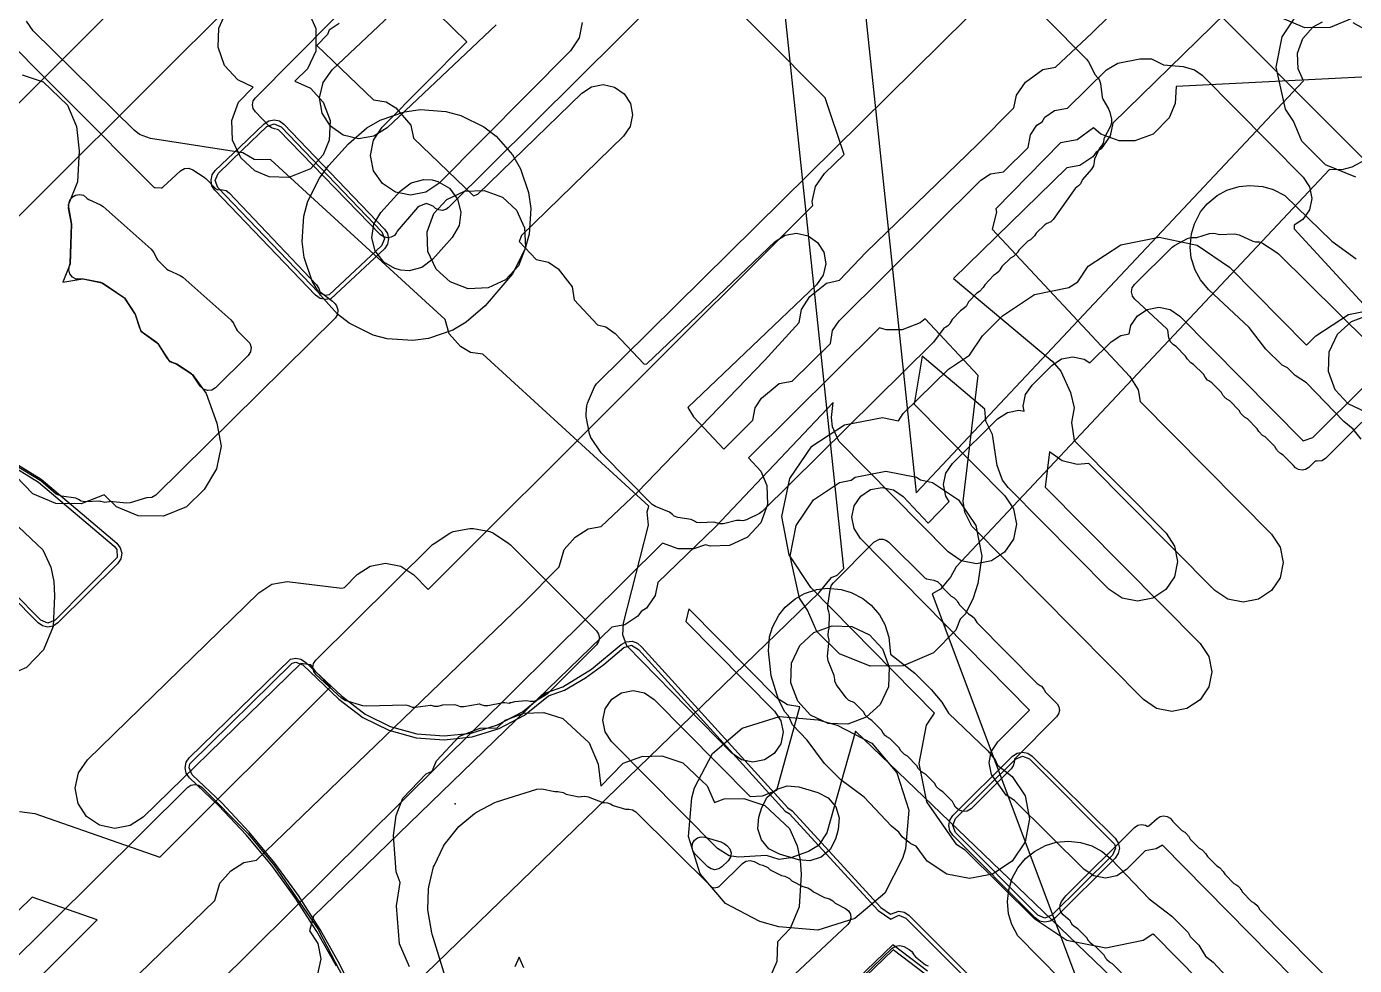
# Model space of a CAD drawing. Header units: metres. Extents: x -2677 to -840, y 169 to 1487.
# Drawn here: x -2362.6 to -2296.2, y 544.2 to 591.2 of the extents above; entities that cross this region are included whole.
import ezdxf

# ---------------------------------------------------------------- set-up
doc = ezdxf.new("R2010")
doc.units = ezdxf.units.M
for name, color, linetype in [('AI_GREENING_ALLOWED_ZONE', 4, 'Continuous'), ('AI_GREENING_EXCLUSIONS', 1, 'Continuous'), ('AI_GREENING_LAWN', 82, 'Continuous'), ('AI_GREENING_REJECTED', 6, 'Continuous')]:
    doc.layers.add(name, color=color, linetype=linetype)

msp = doc.modelspace()

# ---------------------------------------------------------------- linework, layer by layer
at = {"layer": 'AI_GREENING_ALLOWED_ZONE'}
msp.add_lwpolyline([(-2359.958, 578.591), (-2360.168, 578.601), (-2360.355, 578.696), (-2360.486, 578.86), (-2360.539, 579.063), (-2360.504, 579.27), (-2360.484, 579.318), (-2360.467, 579.402), (-2360.404, 581.323), (-2360.407, 581.376), (-2360.548, 582.155), (-2360.519, 582.432), (-2360.479, 582.531), (-2360.367, 582.698), (-2360.199, 582.807), (-2360.002, 582.842), (-2359.806, 582.796), (-2359.645, 582.677), (-2359.612, 582.641), (-2359.529, 582.581), (-2358.942, 582.318), (-2358.815, 582.236), (-2356.406, 580.098), (-2356.285, 579.935), (-2356.149, 579.643), (-2356.099, 579.573), (-2355.622, 579.096), (-2355.548, 579.045), (-2354.956, 578.78), (-2354.828, 578.697), (-2352.419, 576.56), (-2352.298, 576.397), (-2352.162, 576.105), (-2352.113, 576.035), (-2351.636, 575.558), (-2351.621, 575.547), (-2351.472, 575.388), (-2351.406, 575.18), (-2351.435, 574.964), (-2351.553, 574.78), (-2353.188, 573.163), (-2353.373, 573.047), (-2353.589, 573.021), (-2353.796, 573.089), (-2353.955, 573.239), (-2354.323, 573.787), (-2354.391, 573.855), (-2355.128, 574.347), (-2355.193, 574.378), (-2355.315, 574.415), (-2355.471, 574.495), (-2355.59, 574.623), (-2356.054, 575.345), (-2356.118, 575.412), (-2356.799, 575.901), (-2356.911, 576.012), (-2356.983, 576.153), (-2357.199, 576.82), (-2357.229, 576.882), (-2357.722, 577.62), (-2357.79, 577.688), (-2358.846, 578.393), (-2358.935, 578.43), (-2359.796, 578.602), (-2359.884, 578.603), (-2359.958, 578.591)], close=True, dxfattribs=at)
at = {"layer": 'AI_GREENING_EXCLUSIONS'}
for points in [[(-2323.15, 615.359), (-2318.131, 567.909), (-2298.755, 588.534), (-2299.01, 589.133), (-2299.048, 589.912), (-2298.784, 590.647), (-2298.26, 591.225), (-2297.802, 591.479)], [(-2323.15, 615.359), (-2318.131, 567.909), (-2298.755, 588.534), (-2299.01, 589.133), (-2299.048, 589.912), (-2298.784, 590.647), (-2298.26, 591.225), (-2297.802, 591.479)], [(-2377.737, 509.315), (-2350.93, 535.801), (-2350.266, 536.635), (-2349.939, 536.794), (-2347.929, 538.759), (-2347.764, 539.082), (-2346.918, 539.727), (-2322.991, 562.917), (-2322.371, 563.657), (-2322.091, 563.789), (-2321.752, 564.118), (-2327.109, 614.761)], [(-2377.737, 509.315), (-2350.93, 535.801), (-2350.266, 536.635), (-2349.939, 536.794), (-2347.929, 538.759), (-2347.764, 539.082), (-2346.918, 539.727), (-2322.991, 562.917), (-2322.371, 563.657), (-2322.091, 563.789), (-2321.752, 564.118), (-2327.109, 614.761)], [(-2359.711, 541.207), (-2353.228, 547.491), (-2352.971, 548.363), (-2352.433, 548.98), (-2351.78, 549.402), (-2351.134, 549.521), (-2337.815, 562.361), (-2335.995, 564.194), (-2335.738, 565.067), (-2335.2, 565.683), (-2334.546, 566.106), (-2333.9, 566.225), (-2332.071, 567.929), (-2325.723, 574.526), (-2323.981, 576.433), (-2323.869, 577.078), (-2323.453, 577.737), (-2322.612, 578.403), (-2321.972, 578.548), (-2320.632, 579.956), (-2315.053, 585.335), (-2313.24, 587.175), (-2313.104, 587.815), (-2312.663, 588.459), (-2311.798, 589.092), (-2311.153, 589.213), (-2309.329, 590.924), (-2296.069, 603.943)], [(-2293.427, 600.932), (-2308.296, 586.412), (-2308.43, 585.768), (-2308.87, 585.123), (-2309.126, 584.955), (-2309.287, 584.719), (-2309.939, 584.29), (-2310.598, 584.164), (-2316.259, 578.636), (-2311.324, 574.489), (-2310.898, 573.991), (-2310.404, 572.922), (-2310.23, 572.162), (-2310.356, 571.42), (-2310.22, 570.521), (-2305.626, 565.887), (-2305.195, 565.236), (-2305.046, 564.47), (-2305.202, 563.705), (-2305.638, 563.058), (-2306.289, 562.628), (-2307.055, 562.479), (-2307.819, 562.634), (-2308.466, 563.071), (-2313.521, 568.169), (-2313.813, 568.544), (-2314.078, 569.278), (-2314.311, 570.823), (-2314.651, 571.494), (-2314.696, 572.098), (-2317.837, 574.737), (-2318.234, 572.342), (-2313.69, 567.759), (-2313.26, 567.108), (-2313.111, 566.342), (-2313.266, 565.578), (-2313.703, 564.931), (-2314.353, 564.5), (-2315.119, 564.351), (-2315.884, 564.506), (-2316.531, 564.943), (-2322.001, 570.497), (-2322.323, 571.208), (-2322.375, 571.669), (-2322.276, 572.419), (-2328.196, 566.186), (-2331.054, 563.413), (-2331.191, 562.769), (-2331.633, 562.126), (-2331.89, 561.959), (-2332.052, 561.723), (-2332.706, 561.297), (-2333.364, 561.174), (-2348.287, 546.709), (-2348.485, 545.976), (-2348.072, 545.34), (-2347.93, 544.573), (-2348.092, 543.81)], [(-2374.116, 576.375), (-2354.938, 595.496)], [(-2374.116, 576.375), (-2354.938, 595.496)], [(-2362.999, 551.956), (-2362.227, 551.848), (-2355.976, 549.672), (-2347.441, 558.19), (-2348.178, 558.939), (-2348.416, 559.3), (-2348.919, 559.363), (-2356.813, 551.67), (-2357.467, 551.245), (-2358.234, 551.102), (-2358.998, 551.264), (-2359.641, 551.706), (-2360.066, 552.36), (-2360.208, 553.128), (-2360.046, 553.891), (-2359.605, 554.534), (-2351.022, 562.899), (-2350.368, 563.324), (-2349.601, 563.467), (-2346.879, 563.139), (-2346.746, 563.166), (-2346.097, 563.808), (-2345.448, 564.239), (-2344.681, 564.389), (-2343.916, 564.233), (-2343.27, 563.798), (-2342.549, 563.072), (-2323.297, 582.287), (-2323.332, 582.48), (-2323.168, 583.243), (-2322.725, 583.885), (-2321.74, 584.841), (-2322.684, 587.669), (-2328.973, 594.012)], [(-2339.148, 591.337), (-2344.611, 586.17), (-2345.272, 585.755), (-2346.041, 585.624), (-2346.802, 585.798), (-2347.439, 586.249), (-2347.854, 586.91), (-2347.985, 587.679), (-2347.811, 588.44), (-2347.36, 589.076), (-2342.433, 593.736)], [(-2351.862, 592.915), (-2371.286, 573.549)], [(-2351.862, 592.915), (-2371.286, 573.549)], [(-2334.842, 591.446), (-2334.992, 590.68), (-2335.423, 590.03), (-2342.015, 583.389), (-2342.662, 582.953), (-2343.427, 582.798), (-2344.193, 582.948), (-2344.844, 583.379), (-2345.28, 584.026), (-2345.435, 584.791), (-2345.285, 585.557), (-2344.854, 586.207), (-2340.613, 590.479), (-2342.736, 592.546)], [(-2306.64, 542.015), (-2321.171, 555.967), (-2322.594, 550.88), (-2323.014, 550.243), (-2323.518, 549.945), (-2324.399, 549.635), (-2324.978, 549.553), (-2325.614, 549.749), (-2327.021, 549.659), (-2327.493, 549.738), (-2328.079, 550.104), (-2333.372, 555.454), (-2333.695, 555.942), (-2333.806, 556.517), (-2333.689, 557.09), (-2333.361, 557.575), (-2332.873, 557.898), (-2332.298, 558.009), (-2331.725, 557.892), (-2331.24, 557.564), (-2326.429, 552.701), (-2325.815, 552.743), (-2325.108, 553.022), (-2323.946, 557.184), (-2324.577, 557.289), (-2325.062, 557.616), (-2329.499, 562.091), (-2329.662, 561.455), (-2325.226, 556.981), (-2324.903, 556.493), (-2324.792, 555.919), (-2324.908, 555.345), (-2325.236, 554.86), (-2325.724, 554.537), (-2326.298, 554.425), (-2326.872, 554.542), (-2327.357, 554.869), (-2332.617, 560.239), (-2332.811, 560.791), (-2332.779, 561.375), (-2331.522, 566.285), (-2331.599, 566.946), (-2331.503, 567.23), (-2339.819, 574.851), (-2340.431, 574.932), (-2340.932, 575.236), (-2341.492, 575.87), (-2341.7, 576.574), (-2350.426, 584.571), (-2351.256, 584.589), (-2351.832, 584.921), (-2356.45, 585.643), (-2357, 585.845), (-2357.271, 586.057), (-2362.318, 591.033), (-2362.646, 591.518)], [(-2348.579, 592.039), (-2348.175, 591.148), (-2348.178, 590.007), (-2348.588, 589.119), (-2349.218, 588.515), (-2348.446, 588.152), (-2347.799, 587.453), (-2347.458, 586.536), (-2347.497, 585.55), (-2347.799, 584.827), (-2348.446, 584.128), (-2349.522, 583.68), (-2350.508, 583.719), (-2351.231, 584.021), (-2351.93, 584.668), (-2352.339, 585.55), (-2352.378, 586.536), (-2352.037, 587.453), (-2351.302, 588.211), (-2352.069, 588.57), (-2352.737, 589.297), (-2353.067, 590.211), (-2353.028, 591.163), (-2352.618, 592.051)], [(-2296.272, 591.452), (-2295.597, 591.067), (-2295.019, 590.543), (-2294.864, 590.213), (-2293.894, 589.209), (-2293.487, 588.591), (-2293.333, 587.826), (-2293.499, 587.022), (-2293.914, 586.41), (-2294.896, 585.421), (-2295.055, 585.096), (-2295.64, 584.579), (-2296.323, 584.201), (-2296.826, 584.064), (-2297.44, 584.093), (-2316.124, 564.203), (-2316.407, 563.678), (-2316.919, 563.089), (-2317.33, 562.841), (-2304.751, 529.313)], [(-2296.272, 591.452), (-2295.597, 591.067), (-2295.019, 590.543), (-2294.864, 590.213), (-2293.894, 589.209), (-2293.487, 588.591), (-2293.333, 587.826), (-2293.499, 587.022), (-2293.914, 586.41), (-2294.896, 585.421), (-2295.055, 585.096), (-2295.64, 584.579), (-2296.323, 584.201), (-2296.826, 584.064), (-2297.44, 584.093), (-2316.124, 564.203), (-2316.407, 563.678), (-2316.919, 563.089), (-2317.33, 562.841), (-2304.751, 529.313)], [(-2296.124, 583.699), (-2297.647, 584.319), (-2298.834, 585.506), (-2299.253, 586.507), (-2299.655, 587.11), (-2300.117, 589.206), (-2299.812, 590.736), (-2298.945, 592.034)], [(-2296.324, 591.65), (-2297.407, 591.197), (-2298.673, 591.181), (-2299.898, 591.693)], [(-2347.004, 591.401), (-2347.513, 591.069), (-2347.594, 590.839), (-2348.127, 590.292), (-2345.285, 587.572), (-2344.656, 587.482), (-2344.162, 587.168), (-2343.411, 586.314), (-2343.281, 585.654), (-2340.274, 582.777), (-2340.06, 582.848), (-2334.866, 587.911), (-2334.375, 588.229), (-2333.799, 588.336), (-2333.227, 588.215), (-2332.745, 587.883), (-2332.426, 587.393), (-2332.319, 586.817), (-2332.44, 586.245), (-2332.772, 585.762), (-2337.888, 580.776), (-2337.997, 580.483), (-2337.145, 579.576), (-2336.522, 579.453), (-2336.046, 579.113), (-2335.341, 578.221), (-2335.245, 577.556), (-2334.076, 576.311), (-2333.653, 576.211), (-2333.185, 575.875), (-2331.739, 574.337), (-2331.611, 574.362), (-2325.183, 580.488), (-2324.689, 580.802), (-2324.112, 580.902), (-2323.541, 580.774), (-2323.062, 580.437), (-2322.749, 579.943), (-2322.649, 579.366), (-2322.777, 578.795), (-2323.113, 578.316), (-2329.552, 572.18), (-2329.273, 571.715), (-2327.751, 570.095), (-2326.297, 571.536), (-2326.191, 572.163), (-2325.864, 572.648), (-2324.99, 573.376), (-2324.328, 573.489), (-2322.42, 575.381), (-2322.317, 576.026), (-2321.99, 576.511), (-2314.89, 583.55), (-2314.402, 583.873), (-2313.757, 583.971), (-2312.52, 585.197), (-2312.414, 585.823), (-2312.087, 586.309), (-2311.832, 586.477), (-2311.691, 586.7), (-2311.213, 587.037), (-2310.55, 587.15), (-2308.599, 589.084), (-2308.034, 589.411), (-2306.938, 589.627), (-2306.353, 589.619), (-2305.755, 589.328), (-2304.761, 589.241), (-2304.199, 589.077), (-2303.826, 588.803), (-2298.771, 583.704), (-2298.448, 583.216), (-2298.336, 582.642), (-2298.453, 582.068), (-2298.78, 581.583), (-2299.213, 581.297), (-2299.215, 581.116), (-2294.405, 575.898)], [(-2362.87, 588.826), (-2361.82, 588.474), (-2360.596, 587.315), (-2360.149, 586.24), (-2360.016, 585.023), (-2360.093, 583.478), (-2360.574, 582.297), (-2360.403, 581.35), (-2360.468, 579.358), (-2360.832, 578.448), (-2359.84, 578.61), (-2358.887, 578.421), (-2357.749, 577.661), (-2357.21, 576.853), (-2356.932, 575.997), (-2356.079, 575.385), (-2355.49, 574.469), (-2355.158, 574.367), (-2354.35, 573.828), (-2353.668, 572.877), (-2353.132, 571.395), (-2352.905, 570.247), (-2353.135, 569.099), (-2353.764, 568.063), (-2354.638, 567.21), (-2355.799, 566.741), (-2357.065, 566.757), (-2358.148, 567.21), (-2358.768, 567.81), (-2359.917, 567.346), (-2361.183, 567.362), (-2362.33, 567.858), (-2363.183, 568.732)], [(-2286.572, 589.174), (-2305.122, 588.244), (-2305.161, 587.391), (-2305.463, 586.668), (-2306.269, 585.862), (-2307.186, 585.521), (-2307.978, 585.521), (-2308.895, 585.862), (-2309.258, 586.174), (-2310.065, 585.573), (-2310.909, 585.426), (-2314.135, 582.118), (-2314.105, 581.95), (-2314.325, 581.106), (-2307.43, 573.726), (-2307.02, 573.064), (-2306.922, 572.467), (-2300.34, 565.834), (-2299.909, 565.184), (-2299.76, 564.418), (-2299.915, 563.653), (-2300.352, 563.006), (-2301.002, 562.575), (-2301.768, 562.426), (-2302.533, 562.582), (-2303.18, 563.018), (-2309.484, 569.376), (-2310.073, 569.326), (-2310.832, 569.505), (-2311.461, 569.957), (-2311.672, 568.192), (-2303.914, 560.368), (-2303.483, 559.717), (-2303.335, 558.951), (-2303.49, 558.186), (-2303.926, 557.539), (-2304.577, 557.109), (-2305.343, 556.96), (-2306.108, 557.115), (-2306.755, 557.551), (-2315.345, 566.234), (-2315.698, 566.93), (-2315.772, 567.479), (-2315.032, 573.778), (-2317.672, 576.605), (-2317.922, 576.406), (-2318.839, 576.065), (-2319.631, 576.065), (-2319.964, 576.162), (-2326.519, 569.661), (-2325.907, 568.992), (-2325.61, 568.268), (-2325.574, 567.316), (-2325.908, 566.403), (-2326.578, 565.678), (-2327.468, 565.272), (-2328.42, 565.236), (-2328.676, 565.301), (-2329.25, 565.103), (-2330.042, 565.103), (-2330.826, 565.388), (-2356.875, 539.55)], [(-2295.861, 570.592), (-2296.255, 571.083), (-2296.73, 571.468), (-2298.604, 573.416), (-2299.166, 573.777), (-2299.545, 574.156), (-2299.818, 574.291), (-2300.629, 575.101), (-2301.466, 576.176), (-2303.501, 578.083), (-2303.904, 578.563), (-2304.168, 579.045), (-2304.361, 579.662), (-2304.419, 580.199), (-2304.358, 580.865), (-2304.206, 581.375), (-2303.896, 581.961), (-2303.567, 582.367), (-2303.567, 582.367), (-2303.073, 582.78), (-2302.587, 583.045), (-2301.974, 583.236), (-2301.431, 583.295), (-2300.786, 583.236), (-2300.259, 583.081), (-2299.688, 582.78), (-2297.33, 580.5), (-2296.111, 579.619)], [(-2298.352, 537.782), (-2306.203, 545.757), (-2306.28, 545.809), (-2306.763, 545.491), (-2308.646, 545.112), (-2310.59, 545.495), (-2312.188, 546.559), (-2315.674, 550.01), (-2316.094, 550.287), (-2317.591, 552.442), (-2317.981, 554.354), (-2317.61, 556.269), (-2317.214, 556.872), (-2323.409, 563.166), (-2324.481, 564.796), (-2324.846, 566.713), (-2324.45, 568.623), (-2323.354, 570.237), (-2321.723, 571.308), (-2319.807, 571.673), (-2319.017, 571.51), (-2319.017, 571.51), (-2318.775, 571.866), (-2316.513, 574.099), (-2315.462, 574.792), (-2314.811, 575.766), (-2313.808, 576.771), (-2312.214, 577.83), (-2310.497, 578.174), (-2310.045, 578.472), (-2309.516, 579.251), (-2307.887, 580.325), (-2305.971, 580.693), (-2304.061, 580.3), (-2302.446, 579.205), (-2298.59, 575.299), (-2298.13, 575.756), (-2296.503, 576.833), (-2294.588, 577.205)], [(-2293.85, 538.126), (-2305.803, 550.27), (-2306.116, 550.077), (-2306.673, 549.986), (-2307.612, 549.05), (-2308.09, 548.729), (-2308.663, 548.612), (-2309.238, 548.724), (-2309.726, 549.046), (-2313.212, 552.497), (-2313.632, 552.774), (-2314.368, 553.807), (-2314.481, 554.381), (-2314.37, 554.946), (-2314.047, 555.434), (-2312.453, 557.025), (-2320.915, 565.621), (-2321.237, 566.11), (-2321.346, 566.685), (-2321.227, 567.258), (-2320.898, 567.742), (-2320.409, 568.064), (-2319.834, 568.173), (-2319.261, 568.055), (-2318.777, 567.726), (-2318.777, 567.726), (-2317.522, 566.381), (-2316.471, 567.469), (-2316.652, 567.743), (-2316.762, 568.318), (-2316.644, 568.891), (-2316.316, 569.375), (-2314.054, 571.608), (-2313.565, 571.93), (-2312.991, 572.041), (-2312.721, 571.985), (-2312.771, 572.245), (-2312.653, 572.818), (-2312.333, 573.295), (-2311.349, 574.281), (-2310.86, 574.603), (-2310.297, 574.713), (-2309.723, 574.6), (-2309.439, 574.41), (-2308.374, 575.462), (-2307.886, 575.783), (-2307.471, 575.863), (-2307.386, 576.276), (-2307.058, 576.76), (-2306.569, 577.082), (-2305.994, 577.193), (-2305.421, 577.075), (-2304.937, 576.747), (-2298.769, 570.498), (-2298.282, 570.677), (-2295.666, 573.271)], [(-2363.986, 569.851), (-2361.916, 568.59), (-2358.133, 565.384), (-2357.957, 565.156), (-2357.887, 564.877), (-2357.935, 564.593), (-2358.093, 564.352), (-2361.084, 561.388), (-2361.312, 561.237), (-2361.58, 561.185), (-2361.847, 561.239), (-2362.074, 561.392), (-2364.841, 564.183)], [(-2364.089, 569.68), (-2362.045, 568.438), (-2358.263, 565.231), (-2358.137, 565.069), (-2358.121, 564.666), (-2361.225, 561.53), (-2361.579, 561.385), (-2361.932, 561.533), (-2364.715, 564.34)], [(-2363.05, 566.201), (-2361.826, 565.042), (-2361.44, 564.186), (-2361.285, 563.467), (-2361.246, 562.75), (-2361.323, 561.205), (-2361.793, 560.04), (-2362.648, 559.163), (-2363.799, 558.665)], [(-2347.143, 544.202), (-2348.12, 545.947), (-2349.199, 547.628), (-2350.379, 549.241), (-2351.655, 550.781), (-2353.025, 552.243), (-2354.5, 553.638), (-2354.661, 553.866), (-2354.719, 554.139), (-2354.667, 554.413), (-2354.511, 554.645), (-2349.441, 559.569), (-2349.18, 559.623), (-2348.918, 559.576), (-2348.693, 559.433), (-2346.884, 557.734), (-2345.711, 556.831), (-2344.455, 556.208), (-2343.124, 555.843), (-2341.757, 555.734), (-2340.394, 555.881), (-2339.074, 556.284), (-2337.835, 556.942), (-2336.662, 557.899), (-2335.81, 558.199), (-2334.38, 559.082), (-2332.895, 560.313), (-2332.637, 560.452), (-2332.345, 560.474), (-2332.069, 560.374), (-2331.859, 560.17), (-2324.554, 552.132), (-2324.334, 551.979), (-2319.894, 547.148), (-2319.411, 546.817), (-2318.992, 546.966), (-2318.728, 546.911), (-2318.503, 546.76), (-2303.816, 532.056)], [(-2346.089, 542.479), (-2346.965, 544.294), (-2347.948, 546.05), (-2349.034, 547.741), (-2350.221, 549.364), (-2351.505, 550.913), (-2352.883, 552.384), (-2354.363, 553.783), (-2354.519, 554.141), (-2354.482, 554.337), (-2349.364, 559.385), (-2349.178, 559.423), (-2348.83, 559.288), (-2347.014, 557.581), (-2345.817, 556.66), (-2344.526, 556.02), (-2343.158, 555.645), (-2341.754, 555.533), (-2340.353, 555.684), (-2338.997, 556.099), (-2337.724, 556.775), (-2336.535, 557.744), (-2335.721, 558.019), (-2334.685, 558.649), (-2333.762, 559.311), (-2332.765, 560.161), (-2332.372, 560.276), (-2332.025, 560.058), (-2324.678, 551.971), (-2324.481, 551.844), (-2320.026, 546.996), (-2319.403, 546.57), (-2318.994, 546.766), (-2318.645, 546.619), (-2303.957, 531.915)], [(-2343.493, 544.184), (-2343.991, 545.335), (-2344.136, 547.235), (-2343.947, 548.399), (-2344.152, 548.931), (-2344.28, 550.75), (-2344.15, 551.748), (-2343.811, 552.623), (-2342.651, 553.845), (-2342.351, 553.978), (-2342.14, 554.496), (-2342.14, 554.496), (-2340.98, 555.718), (-2339.95, 556.125), (-2339.094, 556.148), (-2338.693, 556.524), (-2337.762, 556.874), (-2336.768, 556.901), (-2335.819, 556.601), (-2334.494, 555.39), (-2334.047, 554.315), (-2333.917, 553.222), (-2332.789, 554.363), (-2331.858, 554.713), (-2330.864, 554.74), (-2329.814, 554.388), (-2328.59, 553.229), (-2328.216, 552.402), (-2327.74, 552.581), (-2326.746, 552.608), (-2325.696, 552.256), (-2324.472, 551.097), (-2324.086, 550.241), (-2323.931, 549.522), (-2323.892, 548.805), (-2323.986, 547.179), (-2324.439, 546.095), (-2325.076, 545.436), (-2325.109, 544.442), (-2325.607, 543.291)], [(-2310.891, 543.546), (-2313.039, 545.723), (-2313.342, 546.295), (-2313.504, 546.835), (-2313.563, 547.444), (-2313.501, 548.037), (-2313.324, 548.609), (-2313.039, 549.134), (-2312.659, 549.591), (-2312.216, 549.953), (-2312.216, 549.953), (-2311.664, 550.246), (-2311.117, 550.409), (-2310.502, 550.468), (-2309.914, 550.406), (-2309.336, 550.226), (-2308.818, 549.944), (-2308.367, 549.569), (-2306.475, 547.58), (-2305.333, 546.711), (-2304.523, 545.901), (-2304.415, 545.692), (-2303.99, 545.267), (-2303.647, 544.712), (-2303.274, 544.408), (-2301.91, 542.953)], [(-2385.62, 520.086), (-2359.122, 546.532), (-2362.374, 547.664), (-2370.071, 540.162)], [(-2317.556, 543.958), (-2319.298, 545.283), (-2326.917, 537.943)], [(-2317.686, 543.805), (-2319.278, 545.025), (-2326.665, 537.908)], [(-2337.762, 544.126), (-2338.004, 544.663), (-2338.221, 544.184)]]:
    msp.add_lwpolyline(points, dxfattribs=at)
for points in [[(-2348.57, 582.504), (-2347.992, 583.66), (-2347.531, 584.265), (-2346.543, 585.366), (-2345.627, 586.165), (-2344.949, 586.564), (-2343.742, 586.974), (-2342.937, 587.085), (-2341.666, 586.994), (-2340.908, 586.793), (-2339.763, 586.219), (-2339.151, 585.753), (-2338.333, 584.815), (-2337.927, 584.124), (-2337.524, 582.93), (-2337.414, 582.143), (-2337.504, 580.853), (-2337.708, 580.09), (-2338.333, 578.871), (-2339.701, 577.269), (-2340.644, 576.445), (-2341.318, 576.049), (-2342.53, 575.636), (-2343.312, 575.526), (-2344.606, 575.616), (-2345.303, 575.801), (-2346.509, 576.391), (-2347.096, 576.838), (-2347.939, 577.795), (-2348.351, 578.5), (-2348.748, 579.68), (-2348.858, 580.48), (-2348.767, 581.757), (-2348.57, 582.504)], [(-2350.525, 586.527), (-2350.256, 586.575), (-2349.99, 586.516), (-2349.766, 586.359), (-2344.73, 581.102), (-2344.589, 580.886), (-2344.535, 580.618), (-2344.589, 580.35), (-2344.74, 580.123), (-2347.428, 577.622), (-2347.697, 577.575), (-2347.963, 577.634), (-2348.187, 577.79), (-2353.223, 583.047), (-2353.37, 583.277), (-2353.417, 583.546), (-2353.358, 583.813), (-2353.202, 584.037), (-2351.979, 585.209), (-2350.756, 586.38), (-2350.525, 586.527)], [(-2344.874, 580.964), (-2344.735, 580.618), (-2344.882, 580.264), (-2347.5, 577.808), (-2347.692, 577.775), (-2348.043, 577.929), (-2353.079, 583.186), (-2353.218, 583.542), (-2353.064, 583.892), (-2351.84, 585.064), (-2350.617, 586.236), (-2350.261, 586.375), (-2349.91, 586.221), (-2344.874, 580.964)], [(-2342.064, 583.489), (-2341.491, 583.149), (-2341.08, 582.605), (-2340.909, 581.953), (-2340.998, 581.283), (-2341.35, 580.677), (-2342.311, 579.601), (-2342.863, 579.188), (-2343.509, 579.021), (-2343.913, 579.047), (-2344.226, 579.129), (-2344.765, 579.448), (-2345.198, 580.019), (-2345.363, 580.67), (-2345.267, 581.348), (-2344.921, 581.933), (-2343.96, 583.009), (-2343.396, 583.427), (-2342.776, 583.588), (-2342.358, 583.563), (-2342.064, 583.489)], [(-2337.685, 580.181), (-2338.026, 579.264), (-2338.673, 578.565), (-2339.555, 578.156), (-2340.541, 578.117), (-2341.458, 578.458), (-2342.157, 579.105), (-2342.566, 579.987), (-2342.605, 580.973), (-2342.264, 581.89), (-2341.617, 582.589), (-2340.735, 582.998), (-2339.749, 583.037), (-2338.832, 582.696), (-2338.133, 582.049), (-2337.724, 581.167), (-2337.685, 580.181)], [(-2292.614, 573.778), (-2293.023, 572.896), (-2293.722, 572.249), (-2294.639, 571.908), (-2295.625, 571.947), (-2296.507, 572.356), (-2297.154, 573.055), (-2297.495, 573.972), (-2297.456, 574.958), (-2297.047, 575.84), (-2296.348, 576.487), (-2295.431, 576.828), (-2294.445, 576.789), (-2293.563, 576.38), (-2292.916, 575.681), (-2292.575, 574.764), (-2292.614, 573.778)], [(-2318.113, 568.681), (-2317.914, 568.547), (-2317.311, 568.428), (-2316.013, 567.56), (-2315.146, 566.263), (-2314.842, 564.732), (-2315.049, 563.361), (-2315.275, 562.636), (-2315.667, 561.846), (-2315.92, 561.576), (-2316.147, 561.032), (-2317.27, 559.888), (-2318.778, 559.241), (-2320.439, 559.225), (-2321.962, 559.845), (-2323.106, 560.968), (-2323.568, 562.034), (-2323.97, 562.636), (-2324.432, 564.732), (-2324.127, 566.263), (-2323.26, 567.56), (-2321.963, 568.428), (-2321.38, 568.543), (-2321.175, 568.681), (-2319.644, 568.985), (-2318.113, 568.681)], [(-2325.011, 557.551), (-2325.393, 558.745), (-2325.52, 559.997), (-2325.463, 560.694), (-2325.32, 561.181), (-2325.01, 561.777), (-2324.688, 562.179), (-2324.19, 562.6), (-2323.711, 562.866), (-2323.095, 563.062), (-2322.559, 563.124), (-2321.891, 563.065), (-2321.385, 562.918), (-2320.793, 562.609), (-2320.387, 562.284), (-2319.969, 561.79), (-2319.703, 561.308), (-2319.505, 560.678), (-2319.407, 559.828), (-2318.195, 558.868), (-2317.385, 558.058), (-2316.849, 557.427), (-2316.508, 556.881), (-2314.543, 554.986), (-2314.179, 554.546), (-2314.062, 554.273), (-2313.327, 553.711), (-2312.678, 552.736), (-2312.451, 551.588), (-2312.681, 550.44), (-2313.333, 549.468), (-2314.307, 548.819), (-2315.455, 548.592), (-2316.603, 548.822), (-2317.575, 549.474), (-2318.135, 550.21), (-2318.401, 550.325), (-2318.835, 550.686), (-2319, 550.924), (-2319.364, 551.217), (-2320.738, 552.666), (-2321.903, 553.54), (-2322.713, 554.35), (-2323.59, 555.527), (-2324.315, 556.282), (-2324.513, 556.747), (-2324.698, 556.938), (-2325.011, 557.551)], [(-2319.52, 558.196), (-2319.929, 557.314), (-2320.628, 556.667), (-2321.545, 556.326), (-2322.531, 556.365), (-2323.413, 556.774), (-2324.06, 557.473), (-2324.401, 558.39), (-2324.362, 559.376), (-2323.953, 560.258), (-2323.254, 560.905), (-2322.337, 561.246), (-2321.351, 561.207), (-2320.469, 560.798), (-2319.822, 560.099), (-2319.481, 559.182), (-2319.52, 558.196)], [(-2326.836, 556.118), (-2324.977, 556.71), (-2323.033, 556.545), (-2322.081, 556.271), (-2320.35, 555.375), (-2319.092, 553.884), (-2318.5, 552.025), (-2318.665, 550.081), (-2318.806, 549.591), (-2319.702, 547.86), (-2321.193, 546.602), (-2323.052, 546.01), (-2324.996, 546.175), (-2325.948, 546.449), (-2327.679, 547.345), (-2328.937, 548.836), (-2329.529, 550.695), (-2329.364, 552.639), (-2329.223, 553.129), (-2328.327, 554.86), (-2326.836, 556.118)], [(-2312.182, 546.621), (-2316.298, 550.759), (-2316.449, 550.986), (-2316.502, 551.254), (-2316.448, 551.522), (-2316.295, 551.749), (-2313.303, 554.721), (-2313.077, 554.871), (-2312.81, 554.924), (-2312.544, 554.872), (-2312.317, 554.722), (-2308.169, 550.616), (-2308.015, 550.388), (-2307.961, 550.119), (-2308.015, 549.85), (-2308.168, 549.622), (-2311.192, 546.618), (-2311.42, 546.467), (-2311.688, 546.414), (-2311.955, 546.468), (-2312.182, 546.621)], [(-2316.154, 551.607), (-2313.162, 554.579), (-2312.81, 554.724), (-2312.458, 554.58), (-2308.2, 550.311), (-2308.161, 550.119), (-2308.309, 549.764), (-2311.333, 546.76), (-2311.687, 546.614), (-2312.04, 546.762), (-2316.156, 550.9), (-2316.302, 551.254), (-2316.154, 551.607)], [(-2325.144, 553.054), (-2324.586, 553.232), (-2324.003, 553.182), (-2323.053, 552.908), (-2322.533, 552.639), (-2322.156, 552.192), (-2321.978, 551.634), (-2322.028, 551.051), (-2322.169, 550.563), (-2322.438, 550.043), (-2322.885, 549.666), (-2323.443, 549.488), (-2324.026, 549.538), (-2324.976, 549.812), (-2325.496, 550.081), (-2325.873, 550.528), (-2326.051, 551.086), (-2326.001, 551.669), (-2325.86, 552.157), (-2325.591, 552.677), (-2325.144, 553.054)]]:
    msp.add_lwpolyline(points, close=True, dxfattribs=at)
at = {"layer": 'AI_GREENING_LAWN'}
for points in [[(-2322.132, 601.463), (-2341.527, 582.185), (-2341.674, 582.084), (-2341.847, 582.041), (-2342.025, 582.061), (-2342.183, 582.143), (-2342.227, 582.19), (-2342.308, 582.247), (-2342.598, 582.373), (-2342.643, 582.383), (-2342.689, 582.374), (-2342.989, 582.253), (-2343.084, 582.184), (-2344.097, 580.996), (-2344.128, 580.936), (-2344.244, 580.788), (-2344.407, 580.694), (-2344.593, 580.667), (-2344.776, 580.71), (-2344.93, 580.817), (-2350.028, 586.055), (-2350.058, 586.077), (-2350.092, 586.09), (-2350.24, 586.117), (-2350.24, 586.117), (-2350.385, 586.169), (-2350.508, 586.262), (-2351.199, 586.979), (-2351.304, 587.141), (-2351.339, 587.33), (-2351.301, 587.518), (-2351.195, 587.678), (-2329.797, 609.275)], [(-2292.797, 581.676), (-2307.329, 596.23)], [(-2368.952, 595.932), (-2356.292, 583.216), (-2356.256, 583.191), (-2356.214, 583.181), (-2355.91, 583.164), (-2355.863, 583.171), (-2355.822, 583.196), (-2354.942, 584.024), (-2354.752, 584.136), (-2354.532, 584.155), (-2354.325, 584.078), (-2353.762, 583.708), (-2353.677, 583.637), (-2353.185, 583.127), (-2353.149, 583.102), (-2353.107, 583.091), (-2352.84, 583.075), (-2352.659, 583.029), (-2352.507, 582.92), (-2348.14, 578.322), (-2348.028, 578.133), (-2347.991, 578.02), (-2347.974, 577.987), (-2347.948, 577.961), (-2347.331, 577.497), (-2347.213, 577.371), (-2347.145, 577.268), (-2347.067, 577.055), (-2347.091, 576.83), (-2347.212, 576.638), (-2356.171, 567.788), (-2356.375, 567.666), (-2356.611, 567.652), (-2356.616, 567.653), (-2356.653, 567.648), (-2357.463, 567.408), (-2357.648, 567.39), (-2358.482, 567.463), (-2358.518, 567.46), (-2358.539, 567.452), (-2358.737, 567.419), (-2358.931, 567.466), (-2358.947, 567.473), (-2358.984, 567.478), (-2359.728, 567.46), (-2359.908, 567.488), (-2360.048, 567.569), (-2360.187, 567.631), (-2360.903, 567.728), (-2361.161, 567.843), (-2361.928, 568.499), (-2361.962, 568.523), (-2364.043, 569.769)], [(-2311.609, 591.624), (-2309.599, 589.605), (-2309.508, 589.48), (-2309.173, 588.826), (-2309.041, 588.681), (-2309.047, 588.675), (-2308.972, 588.599), (-2308.9, 588.387), (-2308.829, 587.703), (-2308.795, 587.6), (-2308.503, 587.12), (-2308.441, 586.965), (-2308.363, 586.599), (-2308.356, 586.427), (-2308.408, 586.263), (-2308.728, 585.651), (-2308.74, 585.616), (-2308.742, 585.575), (-2308.774, 585.413), (-2308.858, 585.271), (-2308.956, 585.154), (-2309.207, 584.6), (-2309.229, 584.482), (-2309.228, 584.469), (-2309.253, 584.274), (-2309.352, 584.104), (-2309.81, 583.587), (-2309.829, 583.557), (-2309.841, 583.515), (-2309.906, 583.375), (-2310.01, 583.262), (-2310.169, 583.135), (-2311.282, 581.586), (-2311.398, 581.47), (-2311.546, 581.398), (-2311.592, 581.384), (-2311.695, 581.324), (-2312.129, 580.898), (-2312.209, 580.759), (-2312.401, 580.571), (-2312.542, 580.494), (-2312.992, 580.052), (-2313.073, 579.913), (-2313.264, 579.726), (-2313.405, 579.649), (-2313.838, 579.226), (-2313.936, 579.064), (-2313.939, 579.066), (-2313.974, 578.997), (-2314.112, 578.874), (-2314.265, 578.781), (-2314.696, 578.322), (-2314.771, 578.18), (-2314.954, 577.984), (-2315.091, 577.901), (-2315.508, 577.459), (-2315.597, 577.299), (-2315.602, 577.302), (-2315.636, 577.233), (-2315.777, 577.106), (-2315.918, 577.02), (-2316.335, 576.578), (-2316.424, 576.418), (-2316.426, 576.42), (-2316.449, 576.369), (-2316.561, 576.25), (-2316.652, 576.201), (-2316.65, 576.197), (-2316.716, 576.164), (-2316.742, 576.138), (-2317.262, 575.449), (-2317.31, 575.395), (-2325.842, 566.962), (-2325.976, 566.868), (-2326.624, 566.554), (-2326.807, 566.505), (-2326.94, 566.521), (-2327.115, 566.526), (-2327.765, 566.356), (-2327.958, 566.344), (-2328.074, 566.383), (-2328.255, 566.427), (-2328.926, 566.394), (-2329.117, 566.422), (-2329.22, 566.483), (-2329.39, 566.564), (-2330.055, 566.67), (-2330.236, 566.737), (-2330.326, 566.82), (-2330.472, 566.932), (-2331.176, 567.215), (-2331.345, 567.326), (-2333.833, 569.832), (-2333.895, 569.908), (-2334.404, 570.675), (-2334.479, 570.857), (-2334.645, 571.722), (-2334.652, 571.869), (-2334.652, 571.869), (-2334.611, 572.252), (-2334.575, 572.394), (-2334.233, 573.201), (-2334.124, 573.363), (-2315.554, 591.693)], [(-2294.006, 573.238), (-2297.642, 569.622), (-2297.834, 569.503), (-2298.06, 569.481), (-2298.104, 569.487), (-2298.156, 569.482), (-2298.201, 569.455), (-2298.488, 569.179), (-2298.64, 569.079), (-2298.817, 569.04), (-2298.997, 569.067), (-2299.155, 569.156), (-2299.269, 569.294), (-2299.762, 569.793), (-2299.905, 569.876), (-2300.049, 570), (-2300.084, 570.068), (-2300.09, 570.064), (-2300.183, 570.222), (-2300.658, 570.702), (-2300.797, 570.781), (-2300.986, 570.972), (-2301.064, 571.112), (-2301.555, 571.61), (-2301.694, 571.69), (-2301.882, 571.881), (-2301.96, 572.021), (-2302.434, 572.502), (-2302.59, 572.597), (-2302.586, 572.603), (-2302.654, 572.639), (-2302.776, 572.784), (-2302.856, 572.929), (-2303.33, 573.411), (-2303.486, 573.505), (-2303.483, 573.511), (-2303.55, 573.547), (-2303.673, 573.692), (-2303.753, 573.837), (-2304.244, 574.335), (-2304.383, 574.415), (-2304.572, 574.605), (-2304.649, 574.746), (-2305.123, 575.227), (-2305.25, 575.304), (-2305.406, 575.454), (-2305.484, 575.655), (-2305.543, 576.043), (-2305.556, 576.082), (-2305.581, 576.114), (-2307.191, 577.595), (-2307.305, 577.75), (-2307.308, 577.757), (-2307.356, 577.96), (-2307.356, 577.96), (-2307.316, 578.164), (-2307.313, 578.171), (-2307.204, 578.331), (-2305.313, 580.201), (-2305.198, 580.286), (-2304.557, 580.63), (-2304.389, 580.685), (-2304.213, 580.678), (-2304.206, 580.676), (-2304.078, 580.682), (-2303.444, 580.885), (-2303.247, 580.907), (-2303.146, 580.876), (-2303.145, 580.877), (-2302.955, 580.834), (-2302.197, 580.865), (-2301.964, 580.818), (-2301.276, 580.495), (-2301.141, 580.474), (-2301.133, 580.475), (-2300.958, 580.466), (-2300.797, 580.398), (-2300.077, 579.927), (-2299.999, 579.865), (-2294.007, 573.949)], [(-2366.008, 541.842), (-2354.582, 553.166), (-2354.42, 553.274), (-2354.228, 553.311), (-2354.037, 553.273), (-2353.875, 553.164), (-2351.591, 550.865), (-2351.561, 550.832), (-2350.309, 549.323), (-2350.282, 549.286), (-2348.046, 546.026), (-2348.014, 545.974), (-2346.188, 542.459)], [(-2339.615, 536.903), (-2342.351, 545.814), (-2342.365, 545.871), (-2342.365, 545.871), (-2342.559, 546.934), (-2342.567, 547.039), (-2342.536, 548.069), (-2342.522, 548.173), (-2342.277, 549.174), (-2342.241, 549.273), (-2341.786, 550.211), (-2341.731, 550.301), (-2341.089, 551.123), (-2341.015, 551.199), (-2340.225, 551.86), (-2340.138, 551.919), (-2339.221, 552.404), (-2339.137, 552.439), (-2337.118, 553.073), (-2336.867, 553.086), (-2336.212, 552.95), (-2336.056, 552.96), (-2335.791, 552.902), (-2335.649, 552.827), (-2335.019, 552.688), (-2334.887, 552.695), (-2334.882, 552.697), (-2334.709, 552.723), (-2334.538, 552.689), (-2333.818, 552.404), (-2333.78, 552.396), (-2333.734, 552.4), (-2333.572, 552.391), (-2333.422, 552.331), (-2333.29, 552.251), (-2332.668, 552.076), (-2332.508, 552.075), (-2332.318, 552.037), (-2332.158, 551.931), (-2328.357, 548.17), (-2328.312, 548.142), (-2328.258, 548.137), (-2328.05, 548.168), (-2328.014, 548.179), (-2327.982, 548.202), (-2326.823, 549.357), (-2326.649, 549.47), (-2326.444, 549.502), (-2326.243, 549.448), (-2325.956, 549.302), (-2325.799, 549.27), (-2325.56, 549.148), (-2325.442, 549.039), (-2324.867, 548.745), (-2324.71, 548.712), (-2324.471, 548.59), (-2324.353, 548.482), (-2323.799, 548.197), (-2323.621, 548.155), (-2323.623, 548.149), (-2323.547, 548.136), (-2323.386, 548.036), (-2323.264, 547.924), (-2322.711, 547.639), (-2322.534, 547.597), (-2322.536, 547.591), (-2322.46, 547.578), (-2322.299, 547.477), (-2322.177, 547.365), (-2321.666, 547.101), (-2321.517, 546.984), (-2321.423, 546.819), (-2321.396, 546.631), (-2321.442, 546.446), (-2321.554, 546.292), (-2328.227, 540.034)], [(-2307.857, 543.871), (-2308.305, 544.324), (-2308.449, 544.406), (-2308.593, 544.53), (-2308.628, 544.599), (-2308.633, 544.595), (-2308.726, 544.753), (-2309.175, 545.205), (-2309.318, 545.287), (-2309.462, 545.411), (-2309.497, 545.48), (-2309.503, 545.476), (-2309.596, 545.634), (-2310.044, 546.086), (-2310.177, 546.162), (-2310.304, 546.266), (-2310.391, 546.407), (-2310.407, 546.446), (-2310.43, 546.474), (-2310.777, 546.782), (-2310.889, 546.926), (-2310.942, 547.101), (-2310.928, 547.283), (-2310.85, 547.448), (-2310.69, 547.671), (-2310.69, 547.671), (-2310.637, 547.733), (-2307.204, 551.152), (-2307.043, 551.26), (-2306.852, 551.298), (-2306.661, 551.26), (-2306.569, 551.222), (-2306.527, 551.214), (-2306.491, 551.236), (-2306.077, 551.608), (-2305.925, 551.702), (-2305.749, 551.736), (-2305.573, 551.706), (-2305.418, 551.617), (-2305.305, 551.479), (-2305.302, 551.473), (-2304.835, 550.998), (-2304.691, 550.916), (-2304.548, 550.791), (-2304.513, 550.723), (-2304.507, 550.727), (-2304.414, 550.569), (-2303.963, 550.112), (-2303.824, 550.032), (-2303.636, 549.841), (-2303.558, 549.701), (-2303.09, 549.226), (-2302.951, 549.146), (-2302.763, 548.955), (-2302.685, 548.815), (-2302.235, 548.356), (-2302.079, 548.261), (-2302.081, 548.258), (-2302.031, 548.233), (-2301.916, 548.117), (-2301.892, 548.067), (-2301.89, 548.068), (-2301.797, 547.911), (-2301.346, 547.453), (-2301.202, 547.371), (-2301.059, 547.247), (-2301.023, 547.178), (-2301.018, 547.182), (-2300.925, 547.025), (-2297.001, 543.038)], [(-2326.338, 538.329), (-2319.335, 545.107), (-2319.16, 545.217), (-2318.955, 545.247), (-2318.755, 545.191), (-2318.481, 545.047), (-2318.34, 544.937), (-2318.247, 544.784), (-2318.246, 544.783), (-2318.168, 544.677), (-2317.655, 544.279), (-2317.537, 544.229)]]:
    msp.add_lwpolyline(points, dxfattribs=at)
for points in [[(-2345.82, 557.239), (-2346.703, 557.516), (-2346.893, 557.626), (-2348.159, 558.799), (-2348.275, 558.962), (-2348.319, 559.157), (-2348.282, 559.354), (-2348.171, 559.521), (-2342.327, 565.312), (-2342.251, 565.374), (-2341.473, 565.889), (-2341.292, 565.963), (-2340.474, 566.12), (-2340.283, 566.12), (-2339.465, 565.961), (-2339.284, 565.887), (-2338.508, 565.372), (-2338.431, 565.308), (-2334.128, 560.998), (-2334.02, 560.836), (-2333.982, 560.644), (-2334.02, 560.453), (-2334.129, 560.291), (-2336.579, 557.846), (-2336.675, 557.771), (-2337.096, 557.519), (-2337.267, 557.455), (-2337.45, 557.457), (-2337.623, 557.492), (-2338.23, 557.447), (-2338.403, 557.39), (-2338.407, 557.4), (-2338.499, 557.366), (-2338.714, 557.384), (-2338.762, 557.399), (-2338.802, 557.398), (-2339.558, 557.248), (-2339.729, 557.244), (-2339.891, 557.298), (-2339.924, 557.316), (-2339.961, 557.328), (-2340.001, 557.328), (-2340.76, 557.195), (-2340.932, 557.195), (-2341.093, 557.253), (-2341.102, 557.258), (-2341.229, 557.29), (-2341.837, 557.275), (-2342.013, 557.226), (-2342.013, 557.229), (-2342.065, 557.21), (-2342.229, 557.206), (-2342.329, 557.237), (-2342.33, 557.233), (-2342.4, 557.256), (-2342.436, 557.256), (-2343.183, 557.16), (-2343.342, 557.165), (-2343.491, 557.22), (-2343.535, 557.245), (-2343.662, 557.276), (-2345.656, 557.217), (-2345.82, 557.239)], [(-2322.361, 563.275), (-2322.272, 563.397), (-2320.253, 565.433), (-2320, 565.571), (-2319.964, 565.579), (-2319.8, 565.585), (-2319.643, 565.539), (-2319.51, 565.445), (-2317.676, 563.631), (-2317.646, 563.609), (-2317.611, 563.597), (-2317.244, 563.537), (-2317.042, 563.456), (-2316.894, 563.297), (-2316.82, 563.171), (-2316.377, 562.723), (-2316.234, 562.641), (-2316.09, 562.517), (-2316.055, 562.449), (-2316.049, 562.452), (-2315.956, 562.294), (-2315.514, 561.846), (-2315.37, 561.764), (-2315.227, 561.64), (-2315.191, 561.571), (-2315.186, 561.574), (-2315.093, 561.418), (-2312.078, 558.354), (-2311.923, 558.26), (-2311.926, 558.254), (-2311.858, 558.218), (-2311.736, 558.072), (-2311.656, 557.927), (-2311.215, 557.478), (-2311.2, 557.469), (-2311.066, 557.349), (-2310.983, 557.19), (-2310.961, 557.012), (-2311.004, 556.837), (-2311.106, 556.689), (-2313.181, 554.601), (-2313.205, 554.566), (-2313.216, 554.525), (-2313.224, 554.411), (-2313.268, 554.237), (-2313.37, 554.091), (-2315.381, 552.093), (-2315.571, 551.975), (-2315.794, 551.952), (-2316.005, 552.028), (-2316.035, 552.048), (-2316.17, 552.177), (-2316.237, 552.322), (-2316.311, 552.454), (-2316.792, 552.937), (-2316.932, 553.016), (-2317.121, 553.206), (-2317.2, 553.346), (-2317.664, 553.814), (-2317.82, 553.908), (-2317.817, 553.913), (-2317.885, 553.949), (-2318.008, 554.094), (-2318.089, 554.239), (-2318.57, 554.722), (-2318.71, 554.801), (-2318.899, 554.991), (-2318.978, 555.131), (-2319.442, 555.599), (-2319.598, 555.693), (-2319.595, 555.698), (-2319.663, 555.734), (-2319.786, 555.879), (-2319.867, 556.023), (-2320.348, 556.507), (-2320.488, 556.586), (-2320.677, 556.776), (-2320.756, 556.916), (-2321.22, 557.384), (-2321.323, 557.446), (-2321.377, 557.462), (-2321.52, 557.532), (-2321.634, 557.643), (-2322.115, 558.295), (-2322.199, 558.473), (-2322.203, 558.566), (-2322.205, 558.566), (-2322.228, 558.765), (-2322.53, 559.499), (-2322.566, 559.735), (-2322.492, 560.531), (-2322.534, 560.74), (-2322.527, 560.741), (-2322.542, 560.791), (-2322.523, 560.984), (-2322.478, 561.133), (-2322.462, 561.816), (-2322.494, 561.943), (-2322.499, 561.951), (-2322.557, 562.113), (-2322.557, 562.285), (-2322.41, 563.131), (-2322.361, 563.275)], [(-2327.746, 550.352), (-2327.599, 550.245), (-2327.458, 550.085), (-2327.396, 549.88), (-2327.426, 549.668), (-2327.541, 549.488), (-2327.847, 549.183), (-2328.009, 549.075), (-2328.2, 549.037), (-2328.392, 549.075), (-2328.554, 549.184), (-2329.2, 549.831), (-2329.305, 549.986), (-2329.345, 550.169), (-2329.316, 550.354), (-2329.22, 550.515), (-2329.072, 550.63), (-2328.892, 550.682), (-2328.705, 550.664), (-2327.901, 550.429), (-2327.746, 550.352)]]:
    msp.add_lwpolyline(points, close=True, dxfattribs=at)
at = {"layer": 'AI_GREENING_REJECTED'}
for p in [(-2316.7, 561.23), (-2341.2, 552.34)]:
    msp.add_point(p, dxfattribs=at)

doc.saveas('drawing.dxf')
